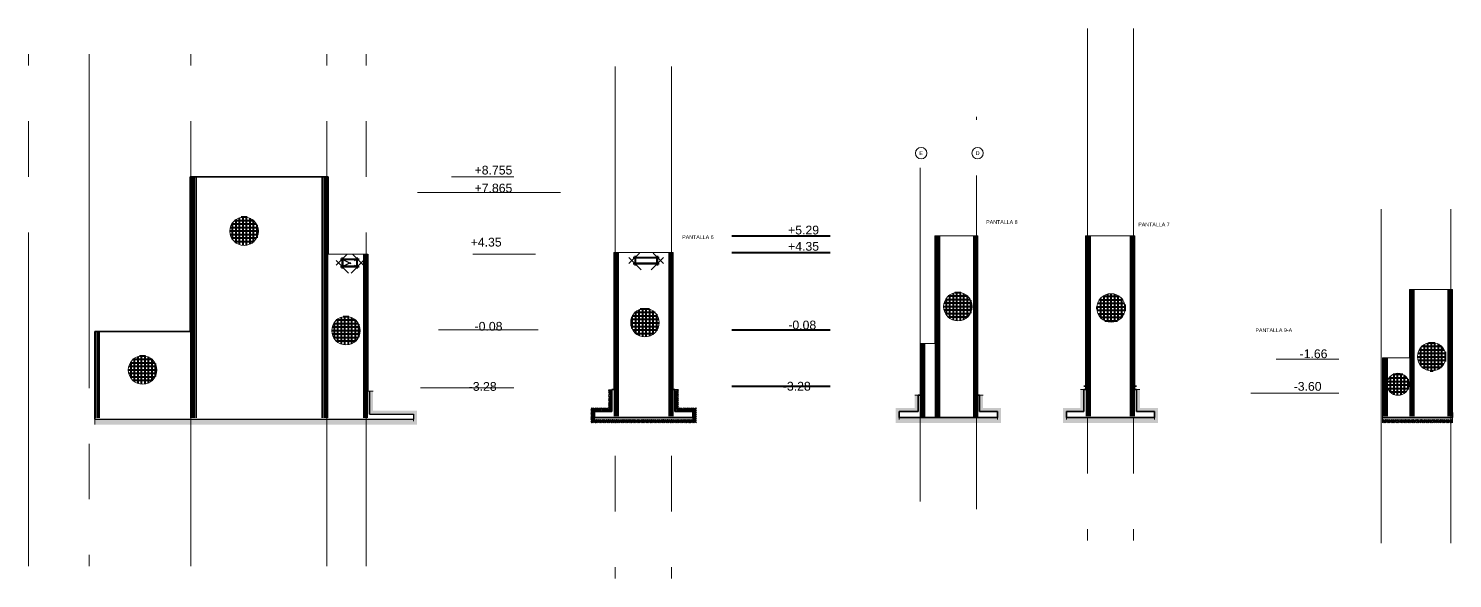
# Model space of a CAD drawing. Header units: millimetres. Extents: x 1130 to 2176, y -195 to 376.
# Drawn here: x 1683.4 to 1764.7, y 84.1 to 115.5 of the extents above; entities that cross this region are included whole.
import ezdxf

# ---------------------------------------------------------------- set-up
doc = ezdxf.new("R2010")
doc.units = ezdxf.units.MM
doc.linetypes.add('CENTER2', pattern=[28.575, 19.05, -3.175, 3.175, -3.175])
doc.linetypes.add('DASHDOT2', pattern=[0.5, 0.25, -0.125, 0, -0.125])
for name, color, linetype in [('A- TEXTO 1', 7, 'Continuous'), ('A- VISTA 2', 252, 'Continuous'), ('EDIS-MURO PERIMETRAL', 3, 'Continuous')]:
    doc.layers.add(name, color=color, linetype=linetype)
for name, color, linetype, lineweight in [('EDIS-COLUMNAS SOTANO', 7, 'Continuous', 40), ('EDIS-CONCRETO BAJA RESIST', 8, 'Continuous', 9), ('EDIS-EJES COLUMNAS', 9, 'CENTER2', 15), ('EDIS-PANTALLAS', 3, 'Continuous', 15), ('EDIS-PEDESTALES', 4, 'Continuous', 13), ('EDIS-PL-DIMENSION', 8, 'Continuous', 13), ('EDIS-REFUERZOS DETALLES', 7, 'Continuous', 40), ('EDIS-SIM', 42, 'Continuous', 15), ('EDIS-TIERRA', 8, 'Continuous', 13), ('G-ANNO-TEXT', 5, 'Continuous', 9), ('S-GRID-IDEN', 3, 'Continuous', 9)]:
    doc.layers.add(name, color=color, linetype=linetype, lineweight=lineweight)
doc.styles.add('ARIAL', font='arial.ttf')
doc.styles.add('Arial_1', font='arial.ttf', dxfattribs={"height": 0.2})
doc.styles.add('style1', font='arial.ttf', dxfattribs={"height": 0.2})

# ---------------------------------------------------------------- blocks, each defined once
blk = doc.blocks.new('Rejilla - M_Extremo inicial de rejilla - Círculo-45800-F9')
at = {"layer": 'S-GRID-IDEN'}
blk.add_circle((-3.04, 13.225), 0.325, dxfattribs=at)

msp = doc.modelspace()

# ---------------------------------------------------------------- hatches: boundary and pattern name
at = {"layer": 'EDIS-CONCRETO BAJA RESIST'}
h = msp.add_hatch(dxfattribs=at)
h.set_pattern_fill('AR-CONC', color=256, scale=0.00078, angle=-1.3e-14)
h.paths.add_polyline_path([(1688.578, 93.229), (1687.193, 93.229), (1687.193, 93.129), (1688.578, 93.129)])
h.paths.add_polyline_path([(1689.493, 93.229), (1688.578, 93.229), (1688.578, 93.129), (1689.493, 93.129)])
h.paths.add_polyline_path([(1691.228, 93.229), (1689.493, 93.229), (1689.493, 93.129), (1691.228, 93.129)])
h.paths.add_polyline_path([(1692.678, 93.229), (1691.228, 93.229), (1691.228, 93.129), (1692.678, 93.129)])
h.paths.add_polyline_path([(1694.198, 93.229), (1692.678, 93.229), (1692.678, 93.129), (1694.198, 93.129)])
h.paths.add_polyline_path([(1697.528, 93.229), (1697.003, 93.229), (1697.003, 93.129), (1697.528, 93.129)])
h.paths.add_polyline_path([(1697.003, 93.229), (1694.198, 93.229), (1694.198, 93.129), (1697.003, 93.129)])
h.paths.add_polyline_path([(1700.443, 93.229), (1697.528, 93.229), (1697.528, 93.129), (1700.443, 93.129)])
h.paths.add_polyline_path([(1701.5, 93.229), (1700.443, 93.229), (1700.443, 93.129), (1701.5, 93.129)])
h.paths.add_polyline_path([(1702.69, 93.229), (1701.5, 93.229), (1701.5, 93.129), (1702.69, 93.129)])
h.paths.add_polyline_path([(1705.385, 93.229), (1702.69, 93.229), (1702.69, 93.129), (1705.385, 93.129)])
h = msp.add_hatch(dxfattribs=at)
h.set_pattern_fill('AR-CONC', color=256, scale=0.00078, angle=-1.3e-14)
h.paths.add_polyline_path([(1716.901, 93.324), (1715.726, 93.324), (1715.726, 93.224), (1716.901, 93.224)])
h.paths.add_polyline_path([(1720.126, 93.324), (1716.901, 93.324), (1716.901, 93.224), (1720.126, 93.224)])
h.paths.add_polyline_path([(1721.351, 93.324), (1720.126, 93.324), (1720.126, 93.224), (1721.351, 93.224)])
h = msp.add_hatch(dxfattribs=at)
h.set_pattern_fill('AR-CONC', color=256, scale=0.00078, angle=-1.3e-14)
h.paths.add_polyline_path([(1734.322, 93.324), (1733.122, 93.324), (1733.122, 93.224), (1734.322, 93.224)])
h.paths.add_polyline_path([(1737.552, 93.324), (1734.322, 93.324), (1734.322, 93.224), (1737.552, 93.224)])
h.paths.add_polyline_path([(1738.747, 93.324), (1737.552, 93.324), (1737.552, 93.224), (1738.747, 93.224)])
h.paths.add_polyline_path([(1747.707, 93.324), (1746.507, 93.324), (1746.507, 93.224), (1747.707, 93.224)])
h.paths.add_polyline_path([(1746.507, 93.324), (1743.885, 93.324), (1743.885, 93.224), (1746.507, 93.224)])
h.paths.add_polyline_path([(1743.885, 93.324), (1742.682, 93.324), (1742.682, 93.224), (1743.885, 93.224)])
h = msp.add_hatch(dxfattribs=at)
h.set_pattern_fill('AR-CONC', color=256, scale=0.00078)
h.set_pattern_definition([(50, (0, -0.71736), (0.142104042, -0.012432487), [0.014859, -0.163449]), (355, (0, -0.71736), (-0.027489869, 0.149024339), [0.0118872, -0.130759656]), (100.451445, (0.01184, -0.71839), (0.114614173, 0.136591846), [0.012628207, -0.138910391]), (46.1842, (9e-18, -0.67773), (0.211441652, -0.032793016), [0.0222885, -0.2451735]), (96.635558, (0.01762, -0.68047), (0.185175225, 0.192992377), [0.018942318, -0.208365774]), (351.184151, (9e-18, -0.67773), (0.185175225, 0.192992377), [0.017830774, -0.19613859]), (21, (0.01981, -0.68764), (0.118259225, -0.0797668546), [0.014859, -0.163449]), (326, (0.01981, -0.68764), (0.048205582, 0.143666614), [0.0118872, -0.1307592]), (71.451445, (0.02967, -0.69429), (0.166464807, 0.06389976), [0.012628207, -0.138910151]), (37.5, (0, -0.717356), (0.0024091105, 0.0659529303), [0, -0.12917424, 0, -0.1327404, 0, -0.1312545]), (7.5, (0, -0.717356), (0.0521193368, 0.0781408484), [0, -0.07568184, 0, -0.12620244, 0, -0.0500253]), (327.5, (-0.04418, -0.717356), (0.1057606642, -0.0044684203), [0, -0.04953, 0, -0.1545336, 0, -0.2050542]), (317.5, (-0.06399, -0.71736), (0.1155407615, 0.019832663), [0, -0.064389, 0, -0.10262616, 0, -0.1456182])])
h.paths.add_polyline_path([(1764.637, 93.324), (1760.737, 93.324), (1760.737, 93.224), (1764.637, 93.224)])
h.paths.add_polyline_path([(1764.737, 93.324), (1764.637, 93.324), (1764.637, 93.224), (1764.737, 93.224)])
at = {"layer": 'EDIS-TIERRA'}
h = msp.add_hatch(dxfattribs=at)
h.set_pattern_fill('EARTH', color=256, scale=0.025, angle=45)
h.paths.add_polyline_path([(1743.682, 94.924), (1743.482, 94.924), (1743.482, 93.874), (1742.482, 93.874), (1742.482, 93.024), (1743.885, 93.024), (1743.885, 93.224), (1742.682, 93.224), (1742.682, 93.324), (1742.682, 93.674), (1743.682, 93.674)])
h.paths.add_polyline_path([(1746.507, 93.224), (1743.885, 93.224), (1743.885, 93.024), (1746.507, 93.024)])
h.paths.add_polyline_path([(1747.907, 93.874), (1746.882, 93.874), (1746.882, 94.924), (1746.682, 94.924), (1746.682, 93.674), (1747.707, 93.674), (1747.707, 93.324), (1747.707, 93.224), (1746.507, 93.224), (1746.507, 93.024), (1747.907, 93.024)])
h.paths.add_polyline_path([(1734.322, 93.224), (1733.122, 93.224), (1733.122, 93.324), (1733.122, 93.674), (1734.222, 93.674), (1734.222, 94.604), (1734.022, 94.604), (1734.022, 93.874), (1732.922, 93.874), (1732.922, 93.024), (1734.322, 93.024)])
h.paths.add_polyline_path([(1737.552, 93.224), (1734.322, 93.224), (1734.322, 93.024), (1737.552, 93.024)])
h.paths.add_polyline_path([(1738.947, 93.874), (1737.927, 93.874), (1737.927, 94.604), (1737.727, 94.604), (1737.727, 93.674), (1738.747, 93.674), (1738.747, 93.324), (1738.747, 93.224), (1737.552, 93.224), (1737.552, 93.024), (1738.947, 93.024)])
h.paths.add_polyline_path([(1688.578, 93.129), (1687.193, 93.129), (1687.193, 92.929), (1688.578, 92.929)])
h.paths.add_polyline_path([(1689.493, 93.129), (1688.578, 93.129), (1688.578, 92.929), (1689.493, 92.929)])
h.paths.add_polyline_path([(1691.228, 93.129), (1689.493, 93.129), (1689.493, 92.929), (1691.228, 92.929)])
h.paths.add_polyline_path([(1692.678, 93.129), (1691.228, 93.129), (1691.228, 92.929), (1692.678, 92.929)])
h.paths.add_polyline_path([(1694.198, 93.129), (1692.678, 93.129), (1692.678, 92.929), (1694.198, 92.929)])
h.paths.add_polyline_path([(1697.003, 93.129), (1694.198, 93.129), (1694.198, 92.929), (1697.003, 92.929)])
h.paths.add_polyline_path([(1697.528, 93.129), (1697.003, 93.129), (1697.003, 92.929), (1697.528, 92.929)])
h.paths.add_polyline_path([(1700.443, 93.129), (1697.528, 93.129), (1697.528, 92.929), (1700.443, 92.929)])
h.paths.add_polyline_path([(1702.69, 93.129), (1701.5, 93.129), (1701.5, 92.929), (1702.69, 92.929)])
h.paths.add_polyline_path([(1701.5, 93.129), (1700.443, 93.129), (1700.443, 92.929), (1701.5, 92.929)])
h.paths.add_polyline_path([(1705.585, 93.729), (1703.085, 93.729), (1703.085, 94.829), (1702.885, 94.829), (1702.885, 93.529), (1705.385, 93.529), (1705.385, 93.229), (1705.385, 93.129), (1702.69, 93.129), (1702.69, 92.929), (1705.585, 92.929)])
h = msp.add_hatch(dxfattribs=at)
h.set_pattern_fill('EARTH', color=256, scale=0.025, angle=45)
h.paths.add_polyline_path([(1721.551, 93.874), (1720.526, 93.874), (1720.526, 94.924), (1720.326, 94.924), (1720.326, 93.674), (1721.351, 93.674), (1721.351, 93.324), (1721.351, 93.224), (1720.126, 93.224), (1720.126, 93.024), (1721.551, 93.024)])
h.paths.add_polyline_path([(1720.126, 93.224), (1716.901, 93.224), (1716.901, 93.024), (1720.126, 93.024)])
h.paths.add_polyline_path([(1716.901, 93.224), (1715.726, 93.224), (1715.726, 93.324), (1715.726, 93.674), (1716.726, 93.674), (1716.726, 94.924), (1716.526, 94.924), (1716.526, 93.874), (1715.526, 93.874), (1715.526, 93.024), (1716.901, 93.024)])
h = msp.add_hatch(dxfattribs=at)
h.set_pattern_fill('EARTH', color=256, scale=0.025, angle=45)
h.set_pattern_definition([(45, (0, -0.71736), (6e-17, 0.224506403), [0.15875, -0.15875]), (45, (-0.0421, -0.67526), (6e-17, 0.224506403), [0.15875, -0.15875]), (45, (-0.08419, -0.63317), (6e-17, 0.224506403), [0.15875, -0.15875]), (135, (-0.08419, -0.6051), (-0.224506403, 6e-17), [0.15875, -0.15875]), (135, (-0.0421, -0.56301), (-0.224506403, 6e-17), [0.15875, -0.15875]), (135, (6e-17, -0.52091), (-0.224506403, 6e-17), [0.15875, -0.15875])])
h.paths.add_polyline_path([(1764.637, 93.224), (1760.737, 93.224), (1760.737, 93.024), (1764.637, 93.024)])
h.paths.add_polyline_path([(1764.737, 93.224), (1764.637, 93.224), (1764.637, 93.024), (1764.737, 93.024)])

# ---------------------------------------------------------------- linework, layer by layer
at = {"layer": 'A- VISTA 2', "color": 7, "linetype": 'DASHDOT2', "ltscale": 2}
for p, q in [((1701.35, 101.959), (1702.15, 102.339)), ((1701.35, 102.339), (1702.15, 101.959))]:
    msp.add_line(p, q, dxfattribs=at)
at = {"layer": 'EDIS-COLUMNAS SOTANO', "color": 30, "true_color": 0xf8991e}
for p, q in [((1723.579, 103.694), (1729.197, 103.694)), ((1723.579, 102.754), (1729.197, 102.754)), ((1723.579, 98.324), (1729.197, 98.324)), ((1723.579, 95.124), (1729.197, 95.124))]:
    msp.add_line(p, q, dxfattribs=at)
at = {"layer": 'EDIS-EJES COLUMNAS', "linetype": 'CENTER2'}
for p, q in [((1743.888, 115.531), (1743.883, 86.308)), ((1746.507, 115.531), (1746.507, 86.308)), ((1683.398, 84.837), (1683.398, 114.06)), ((1686.868, 114.06), (1686.868, 84.837)), ((1692.678, 84.837), (1692.678, 114.06)), ((1700.443, 84.837), (1700.443, 114.06)), ((1702.69, 84.837), (1702.69, 114.06)), ((1716.901, 113.364), (1716.901, 84.142)), ((1720.126, 113.364), (1720.126, 84.142)), ((1734.322, 88.53), (1734.322, 110.497)), ((1737.552, 88.089), (1737.552, 110.497)), ((1760.662, 105.213), (1760.662, 84.294)), ((1764.637, 105.213), (1764.637, 84.294))]:
    msp.add_line(p, q, dxfattribs=at)
at = {"layer": 'EDIS-MURO PERIMETRAL'}
for p, q in [((1687.193, 93.229), (1705.385, 93.229)), ((1702.885, 93.529), (1705.385, 93.529)), ((1705.385, 93.529), (1705.385, 93.229))]:
    msp.add_line(p, q, dxfattribs=at)
at = {"layer": 'EDIS-MURO PERIMETRAL', "lineweight": 35}
msp.add_lwpolyline([(1718.076, 102.134), (1719.296, 102.134), (1719.296, 102.434), (1718.076, 102.434)], close=True, dxfattribs=at)
at = {"layer": 'EDIS-PANTALLAS', "color": 4, "lineweight": 35}
for p, q in [((1692.628, 107.064), (1692.628, 98.229)), ((1692.628, 107.064), (1700.518, 107.064)), ((1700.518, 107.064), (1700.518, 102.659)), ((1702.785, 102.659), (1702.785, 94.829)), ((1687.193, 98.229), (1687.193, 93.229)), ((1687.193, 98.229), (1692.628, 98.229))]:
    msp.add_line(p, q, dxfattribs=at)
at = {"layer": 'EDIS-PANTALLAS'}
for p, q in [((1735.167, 103.694), (1735.167, 97.553)), ((1737.627, 103.694), (1735.167, 103.694)), ((1737.627, 103.694), (1737.627, 94.604)), ((1743.782, 103.694), (1743.782, 94.924)), ((1743.782, 103.694), (1746.582, 103.694)), ((1746.582, 103.694), (1746.582, 94.924)), ((1762.272, 100.634), (1762.272, 96.744)), ((1762.272, 100.634), (1764.737, 100.634)), ((1764.737, 100.634), (1764.737, 93.624)), ((1734.322, 97.553), (1734.322, 94.604)), ((1734.322, 97.553), (1735.167, 97.553)), ((1760.737, 96.744), (1760.737, 93.324)), ((1760.737, 96.744), (1762.272, 96.744))]:
    msp.add_line(p, q, dxfattribs=at)
at = {"layer": 'EDIS-PANTALLAS', "color": 4}
for p, q in [((1700.518, 102.659), (1702.785, 102.659)), ((1716.826, 102.754), (1716.826, 94.924)), ((1720.226, 102.754), (1716.826, 102.754)), ((1720.226, 102.754), (1720.226, 94.924))]:
    msp.add_line(p, q, dxfattribs=at)
at = {"layer": 'EDIS-PANTALLAS', "lineweight": 35}
for p, q in [((1701.35, 101.959), (1701.35, 102.339)), ((1702.15, 102.339), (1701.35, 102.339)), ((1702.15, 101.959), (1701.35, 101.959)), ((1702.15, 101.959), (1702.15, 102.339))]:
    msp.add_line(p, q, dxfattribs=at)
at = {"layer": 'EDIS-PEDESTALES', "lineweight": 35}
for p, q in [((1702.885, 94.829), (1702.885, 93.529)), ((1716.726, 94.924), (1716.726, 93.674)), ((1716.826, 94.924), (1716.726, 94.924)), ((1720.326, 94.924), (1720.226, 94.924)), ((1720.326, 94.924), (1720.326, 93.674)), ((1734.222, 94.604), (1734.222, 93.674)), ((1734.222, 94.604), (1734.322, 94.604)), ((1737.727, 94.604), (1737.627, 94.604)), ((1737.727, 94.604), (1737.727, 93.674)), ((1743.682, 95.124), (1743.782, 95.124)), ((1743.682, 94.924), (1743.682, 93.674)), ((1743.682, 94.924), (1743.782, 94.924)), ((1746.582, 95.124), (1746.682, 95.124)), ((1746.682, 94.924), (1746.582, 94.924)), ((1746.682, 94.924), (1746.682, 93.674))]:
    msp.add_line(p, q, dxfattribs=at)
at = {"layer": 'EDIS-PL-DIMENSION'}
for p, q in [((1711.119, 107.064), (1707.553, 107.064)), ((1713.791, 106.174), (1705.619, 106.174)), ((1712.351, 102.659), (1708.785, 102.659)), ((1712.516, 98.324), (1706.821, 98.324)), ((1758.236, 96.654), (1754.67, 96.654)), ((1703.085, 94.829), (1702.785, 94.829)), ((1711.119, 95.029), (1705.788, 95.029)), ((1720.326, 94.924), (1720.526, 94.924)), ((1734.022, 94.604), (1734.222, 94.604)), ((1737.727, 94.604), (1737.927, 94.604)), ((1743.682, 94.924), (1743.482, 94.924)), ((1746.682, 94.924), (1746.882, 94.924)), ((1758.236, 94.714), (1753.226, 94.714)), ((1687.193, 93.229), (1687.193, 92.929)), ((1705.385, 93.229), (1705.385, 93.129)), ((1715.726, 93.324), (1715.726, 93.224)), ((1721.351, 93.324), (1721.351, 93.224)), ((1733.122, 93.324), (1733.122, 93.224)), ((1738.747, 93.324), (1738.747, 93.224)), ((1742.682, 93.324), (1742.682, 93.224)), ((1747.707, 93.324), (1747.707, 93.224)), ((1760.737, 93.324), (1760.737, 93.024)), ((1764.737, 93.324), (1764.737, 93.024))]:
    msp.add_line(p, q, dxfattribs=at)
for centre, radius in [((1695.715, 103.963), 0.813), ((1736.484, 99.658), 0.813), ((1745.232, 99.582), 0.813), ((1718.608, 98.746), 0.813), ((1701.532, 98.285), 0.813), ((1763.548, 96.802), 0.813), ((1689.914, 96.041), 0.813), ((1761.619, 95.23), 0.63)]:
    msp.add_circle(centre, radius, dxfattribs=at)
at = {"layer": 'EDIS-REFUERZOS DETALLES', "color": 7, "lineweight": 35}
for p, q in [((1692.668, 107.024), (1692.668, 93.304)), ((1692.768, 107.024), (1692.768, 93.304)), ((1692.868, 107.024), (1692.868, 93.304)), ((1692.968, 107.024), (1692.968, 93.304)), ((1700.178, 107.024), (1700.178, 93.304)), ((1700.278, 107.024), (1700.278, 93.304)), ((1700.378, 107.024), (1700.378, 93.304)), ((1700.478, 107.024), (1700.478, 93.304)), ((1702.545, 102.619), (1702.545, 93.304)), ((1702.645, 102.619), (1702.645, 93.304)), ((1702.745, 102.619), (1702.745, 93.304)), ((1687.233, 98.189), (1687.233, 93.304)), ((1687.333, 98.189), (1687.333, 93.304)), ((1687.433, 98.189), (1687.433, 93.304))]:
    msp.add_line(p, q, dxfattribs=at)
at = {"layer": 'EDIS-REFUERZOS DETALLES', "color": 2}
for p, q in [((1696.504, 104.158), (1694.926, 104.158)), ((1696.425, 104.358), (1695.005, 104.358)), ((1696.268, 104.558), (1695.162, 104.558)), ((1695.881, 104.758), (1695.55, 104.758)), ((1696.528, 103.958), (1694.902, 103.958)), ((1696.502, 103.758), (1694.928, 103.758)), ((1696.421, 103.558), (1695.01, 103.558)), ((1696.259, 103.358), (1695.171, 103.358)), ((1737.194, 100.054), (1735.774, 100.054)), ((1737.037, 100.254), (1735.931, 100.254)), ((1736.65, 100.454), (1736.318, 100.454)), ((1744.57, 100.054), (1745.894, 100.054)), ((1744.774, 100.254), (1745.689, 100.254)), ((1719.189, 99.314), (1718.026, 99.314)), ((1718.874, 99.514), (1718.341, 99.514)), ((1737.297, 99.654), (1735.671, 99.654)), ((1737.273, 99.854), (1735.695, 99.854)), ((1737.271, 99.454), (1735.697, 99.454)), ((1737.189, 99.254), (1735.779, 99.254)), ((1744.422, 99.654), (1746.042, 99.654)), ((1744.429, 99.454), (1746.035, 99.454)), ((1744.466, 99.854), (1745.998, 99.854)), ((1744.488, 99.254), (1745.976, 99.254)), ((1702.321, 98.481), (1700.743, 98.481)), ((1702.242, 98.681), (1700.822, 98.681)), ((1702.085, 98.881), (1700.979, 98.881)), ((1701.698, 99.081), (1701.367, 99.081)), ((1719.42, 98.714), (1717.795, 98.714)), ((1719.403, 98.914), (1717.812, 98.914)), ((1719.387, 98.514), (1717.829, 98.514)), ((1719.333, 99.114), (1717.883, 99.114)), ((1737.028, 99.054), (1735.94, 99.054)), ((1744.614, 99.054), (1745.85, 99.054)), ((1744.87, 98.854), (1745.593, 98.854)), ((1702.345, 98.281), (1700.719, 98.281)), ((1702.319, 98.081), (1700.745, 98.081)), ((1702.238, 97.881), (1700.827, 97.881)), ((1702.076, 97.681), (1700.988, 97.681)), ((1719.296, 98.314), (1717.919, 98.314)), ((1719.119, 98.114), (1718.096, 98.114)), ((1690.08, 96.837), (1689.749, 96.837)), ((1762.735, 96.794), (1764.36, 96.794)), ((1762.757, 96.994), (1764.338, 96.994)), ((1762.835, 97.194), (1764.26, 97.194)), ((1762.99, 97.394), (1764.105, 97.394)), ((1763.361, 97.594), (1763.734, 97.594)), ((1690.727, 96.037), (1689.102, 96.037)), ((1690.703, 96.237), (1689.125, 96.237)), ((1690.624, 96.437), (1689.204, 96.437)), ((1690.467, 96.637), (1689.361, 96.637)), ((1762.762, 96.594), (1764.333, 96.594)), ((1762.845, 96.394), (1764.25, 96.394)), ((1763.009, 96.194), (1764.086, 96.194)), ((1763.465, 95.994), (1763.63, 95.994)), ((1690.701, 95.837), (1689.128, 95.837)), ((1690.62, 95.637), (1689.209, 95.637)), ((1690.458, 95.437), (1689.371, 95.437)), ((1760.991, 95.194), (1762.248, 95.194)), ((1761.011, 95.394), (1762.228, 95.394)), ((1761.105, 95.594), (1762.134, 95.594)), ((1761.338, 95.794), (1761.901, 95.794)), ((1761.036, 94.994), (1762.203, 94.994)), ((1761.166, 94.794), (1762.073, 94.794))]:
    msp.add_line(p, q, dxfattribs=at)
at = {"layer": 'EDIS-REFUERZOS DETALLES'}
for p, q in [((1695.038, 104.413), (1695.038, 103.512)), ((1695.238, 104.621), (1695.238, 103.304)), ((1695.438, 104.727), (1695.438, 103.198)), ((1695.638, 104.772), (1695.638, 103.153)), ((1695.838, 104.766), (1695.838, 103.159)), ((1696.038, 104.709), (1696.038, 103.217)), ((1696.238, 104.585), (1696.238, 103.34)), ((1696.438, 104.334), (1696.438, 103.591)), ((1735.807, 100.108), (1735.807, 99.207)), ((1736.007, 100.316), (1736.007, 98.999)), ((1736.207, 100.422), (1736.207, 98.893)), ((1736.407, 100.467), (1736.407, 98.849)), ((1736.607, 100.461), (1736.607, 98.854)), ((1736.807, 100.404), (1736.807, 98.912)), ((1737.007, 100.28), (1737.007, 99.036)), ((1718.066, 99.351), (1718.066, 98.14)), ((1718.266, 99.483), (1718.266, 98.008)), ((1718.466, 99.546), (1718.466, 97.945)), ((1718.666, 99.556), (1718.666, 97.935)), ((1718.866, 99.516), (1718.866, 97.975)), ((1719.066, 99.417), (1719.066, 98.074)), ((1737.207, 100.029), (1737.207, 99.287)), ((1700.855, 98.736), (1700.855, 97.835)), ((1701.055, 98.944), (1701.055, 97.627)), ((1701.255, 99.05), (1701.255, 97.521)), ((1701.455, 99.095), (1701.455, 97.476)), ((1701.655, 99.089), (1701.655, 97.482)), ((1701.855, 99.031), (1701.855, 97.54)), ((1702.055, 98.908), (1702.055, 97.663)), ((1702.255, 98.657), (1702.255, 97.914)), ((1717.866, 99.078), (1717.866, 98.413)), ((1719.266, 99.223), (1719.266, 98.268)), ((1763.512, 97.615), (1763.512, 95.99)), ((1689.638, 96.805), (1689.638, 95.277)), ((1689.838, 96.85), (1689.838, 95.232)), ((1690.038, 96.845), (1690.038, 95.237)), ((1762.912, 97.309), (1762.912, 96.296)), ((1763.112, 97.489), (1763.112, 96.116)), ((1763.312, 97.58), (1763.312, 96.024)), ((1763.712, 97.599), (1763.712, 96.006)), ((1763.912, 97.529), (1763.912, 96.076)), ((1764.112, 97.388), (1764.112, 96.217)), ((1764.312, 97.08), (1764.312, 96.525)), ((1689.238, 96.491), (1689.238, 95.591)), ((1689.438, 96.699), (1689.438, 95.383)), ((1690.238, 96.787), (1690.238, 95.295)), ((1690.438, 96.663), (1690.438, 95.419)), ((1690.638, 96.412), (1690.638, 95.67)), ((1761.177, 95.678), (1761.177, 94.783)), ((1761.377, 95.812), (1761.377, 94.649)), ((1761.577, 95.859), (1761.577, 94.602)), ((1761.777, 95.84), (1761.777, 94.621)), ((1761.977, 95.749), (1761.977, 94.712)), ((1762.177, 95.524), (1762.177, 94.937))]:
    msp.add_line(p, q, dxfattribs=at)
at = {"layer": 'EDIS-REFUERZOS DETALLES', "color": 7}
for p, q in [((1735.207, 103.654), (1735.207, 93.364)), ((1735.307, 103.654), (1735.307, 93.364)), ((1735.407, 103.654), (1735.407, 93.364)), ((1737.387, 103.654), (1737.387, 93.364)), ((1737.487, 103.654), (1737.487, 93.364)), ((1737.587, 103.654), (1737.587, 93.364)), ((1743.822, 103.654), (1743.822, 93.399)), ((1743.922, 103.654), (1743.922, 93.399)), ((1744.022, 103.654), (1744.022, 93.399)), ((1746.342, 103.654), (1746.342, 93.399)), ((1746.442, 103.654), (1746.442, 93.399)), ((1746.542, 103.654), (1746.542, 93.399)), ((1716.866, 102.714), (1716.866, 93.399)), ((1716.966, 102.714), (1716.966, 93.399)), ((1717.066, 102.714), (1717.066, 93.399)), ((1719.986, 102.714), (1719.986, 93.399)), ((1720.086, 102.714), (1720.086, 93.399)), ((1720.186, 102.714), (1720.186, 93.399)), ((1744.622, 100.12), (1744.622, 99.044)), ((1744.822, 100.284), (1744.822, 98.879)), ((1745.022, 100.367), (1745.022, 98.796)), ((1745.222, 100.395), (1745.222, 98.769)), ((1745.422, 100.372), (1745.422, 98.792)), ((1745.622, 100.295), (1745.622, 98.869)), ((1745.822, 100.14), (1745.822, 99.023)), ((1762.312, 100.594), (1762.312, 93.399)), ((1762.412, 100.594), (1762.412, 93.399)), ((1762.512, 100.594), (1762.512, 93.399)), ((1764.497, 100.594), (1764.497, 93.399)), ((1764.597, 100.594), (1764.597, 93.399)), ((1764.697, 100.594), (1764.697, 93.399)), ((1744.422, 99.658), (1744.422, 99.505)), ((1746.022, 99.771), (1746.022, 99.393)), ((1734.362, 97.513), (1734.362, 93.364)), ((1734.462, 97.513), (1734.462, 93.364)), ((1734.562, 97.513), (1734.562, 93.364)), ((1760.777, 96.704), (1760.777, 93.399)), ((1760.877, 96.704), (1760.877, 93.399)), ((1760.977, 96.704), (1760.977, 93.399))]:
    msp.add_line(p, q, dxfattribs=at)
at = {"layer": 'EDIS-REFUERZOS DETALLES', "color": 1, "lineweight": 35}
for p, q in [((1700.967, 102.016), (1701.58, 102.629)), ((1702.534, 102.016), (1701.92, 102.629)), ((1717.692, 102.11), (1718.296, 102.714)), ((1719.679, 102.11), (1719.076, 102.714)), ((1701.674, 101.576), (1700.967, 102.283)), ((1701.827, 101.576), (1702.534, 102.283)), ((1718.399, 101.75), (1717.692, 102.457)), ((1718.972, 101.75), (1719.679, 102.457))]:
    msp.add_line(p, q, dxfattribs=at)
at = {"layer": 'EDIS-REFUERZOS DETALLES', "lineweight": 35}
for p, q in [((1718.046, 102.564), (1718.046, 102.004)), ((1719.326, 102.004), (1719.326, 102.564)), ((1702.28, 102.369), (1701.22, 102.369)), ((1702.28, 101.929), (1701.22, 101.929)), ((1701.32, 101.829), (1701.32, 102.469)), ((1702.18, 101.829), (1702.18, 102.469)), ((1719.426, 102.464), (1717.946, 102.464)), ((1717.946, 102.104), (1719.426, 102.104))]:
    msp.add_line(p, q, dxfattribs=at)
at = {"layer": 'EDIS-SIM', "color": 3, "lineweight": 35}
for p, q in [((1715.726, 93.674), (1715.726, 93.324)), ((1716.726, 93.674), (1715.726, 93.674)), ((1721.351, 93.674), (1720.326, 93.674)), ((1721.351, 93.674), (1721.351, 93.324)), ((1734.222, 93.674), (1733.122, 93.674)), ((1733.122, 93.674), (1733.122, 93.324)), ((1737.727, 93.674), (1738.747, 93.674)), ((1738.747, 93.674), (1738.747, 93.324)), ((1742.682, 93.674), (1742.682, 93.324)), ((1742.682, 93.674), (1743.682, 93.674)), ((1746.682, 93.674), (1747.707, 93.674)), ((1747.707, 93.674), (1747.707, 93.324)), ((1764.737, 93.624), (1764.737, 93.324)), ((1721.351, 93.324), (1715.726, 93.324)), ((1738.747, 93.324), (1733.122, 93.324)), ((1742.682, 93.324), (1747.707, 93.324)), ((1760.737, 93.324), (1764.737, 93.324))]:
    msp.add_line(p, q, dxfattribs=at)

# ---------------------------------------------------------------- block references
at = {"layer": 'S-GRID-IDEN'}
for p in [(1737.427, 95.189), (1740.652, 95.189)]:
    msp.add_blockref('Rejilla - M_Extremo inicial de rejilla - Círculo-45800-F9', p, dxfattribs=at)

# ---------------------------------------------------------------- texts
at = {"layer": 'A- TEXTO 1', "style": 'style1'}
for s, p in [('+8.755', (1708.88, 107.198)), ('+7.865', (1708.88, 106.174)), ('+5.29', (1726.787, 103.777, -882)), ('+4.35', (1708.656, 103.088, -882)), ('+4.35', (1726.787, 102.848, -882)), ('-0.08', (1708.88, 98.286, -882)), ('-0.08', (1726.8, 98.36, -882)), ('-1.66', (1756.003, 96.718, -882)), ('-3.28', (1708.548, 94.853, -882)), ('-3.28', (1726.488, 94.865, -882)), ('-3.60', (1755.665, 94.857, -882))]:
    msp.add_text(s, height=0.5, rotation=0, dxfattribs=at).set_placement(p)
at = {"layer": 'G-ANNO-TEXT', "color": 7, "char_height": 0.216, "width": 2.4558, "attachment_point": 1, "style": 'Arial_1'}
for s, insert in [('\\pxt5;PANTALLA 8', (1738.099, 104.594)), ('\\pxt5;PANTALLA 7', (1746.786, 104.458)), ('\\pxt5;PANTALLA 6', (1720.736, 103.732)), ('\\pxt5;PANTALLA 9-A', (1753.48, 98.419))]:
    msp.add_mtext(s, dxfattribs=dict(at, insert=insert))
at = {"layer": 'S-GRID-IDEN', "char_height": 0.225, "attachment_point": 1, "style": 'ARIAL'}
for s, insert, width in [('E', (1734.279, 108.53), 0.25654), ('D', (1737.496, 108.53), 0.27658)]:
    msp.add_mtext(s, dxfattribs=dict(at, insert=insert, width=width))

doc.saveas('drawing.dxf')
